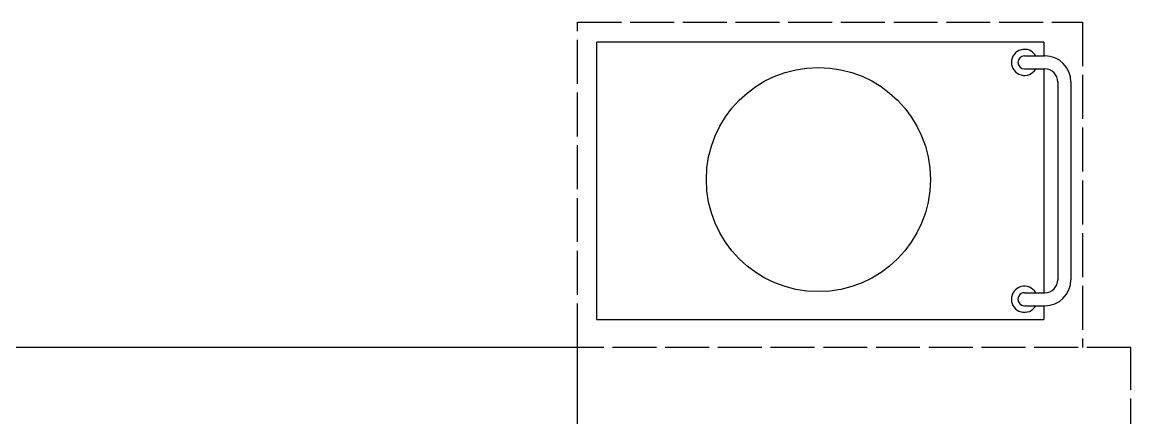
# Model space of a CAD drawing. Header units: millimetres. Extents: x -9564 to 100419, y -25359 to 24346.
# Drawn here: x 12528 to 14131, y 9580 to 10152 of the extents above; entities that cross this region are included whole.
import ezdxf

# ---------------------------------------------------------------- set-up
doc = ezdxf.new("R2010")
doc.units = ezdxf.units.MM
doc.header["$LTSCALE"] = 100
doc.linetypes.add('DASHED2', pattern=[0.762, 0.635, -0.127])
doc.layers.add('freecads.com', color=7, linetype='Continuous')

msp = doc.modelspace()

# ---------------------------------------------------------------- linework, layer by layer
at = {"color": 3, "linetype": 'DASHED2'}
for p, q in [((13330.812, 9681.631), (13330.812, 10151.631)), ((13330.812, 10151.631), (14060.812, 10151.631)), ((14060.812, 10151.631), (14060.812, 9681.631)), ((14130.812, 9681.631), (13330.812, 9681.631)), ((14130.812, 8858.631), (14130.812, 9681.631))]:
    msp.add_line(p, q, dxfattribs=at)
for p, q in [((13358.817, 9721.855), (13358.817, 10122.948)), ((13330.812, 9681.631), (12514.812, 9681.631)), ((13330.812, 8858.631), (13330.812, 9681.631))]:
    msp.add_line(p, q)
msp.add_circle((13679.163, 9924.28), 161.968)
at = {"layer": 'freecads.com'}
for p, q in [((14005.285, 10122.948), (13358.817, 10122.948)), ((14005.285, 10122.948), (13976.973, 10122.948)), ((14005.285, 10122.948), (13995.848, 10122.948)), ((14005.285, 10122.948), (14005.285, 10113.51)), ((14005.285, 10122.948), (14005.285, 10102.991)), ((14005.285, 10122.948), (14005.285, 10102.991)), ((13976.973, 10102.991), (14006.465, 10102.991)), ((13976.973, 10084.116), (14006.465, 10084.116)), ((14005.285, 10084.116), (14005.285, 9760.686)), ((14025.34, 10065.241), (14025.34, 9779.561)), ((14044.215, 10065.241), (14044.215, 9779.561)), ((13976.973, 9760.686), (14006.465, 9760.686)), ((13976.973, 9741.811), (14006.465, 9741.811)), ((14005.285, 9741.811), (14005.285, 9721.855)), ((13358.817, 9721.855), (14005.285, 9721.855))]:
    msp.add_line(p, q, dxfattribs=at)
for centre, radius, start, end in [((13976.973, 10093.554), 18.875, 30, 330), ((13976.973, 10093.554), 9.437, 90, 270), ((14006.465, 10065.241), 37.75, 0, 90), ((14006.465, 10065.241), 18.875, 0, 90), ((14006.465, 9779.561), 18.875, 270, 0), ((14006.465, 9779.561), 37.75, 270, 0), ((13976.973, 9751.249), 18.875, 30, 330), ((13976.973, 9751.249), 9.437, 89.999891, 270), ((13976.973, 9751.249), 9.437, 180, 270)]:
    msp.add_arc(centre, radius, start, end, dxfattribs=at)

doc.saveas('drawing.dxf')
